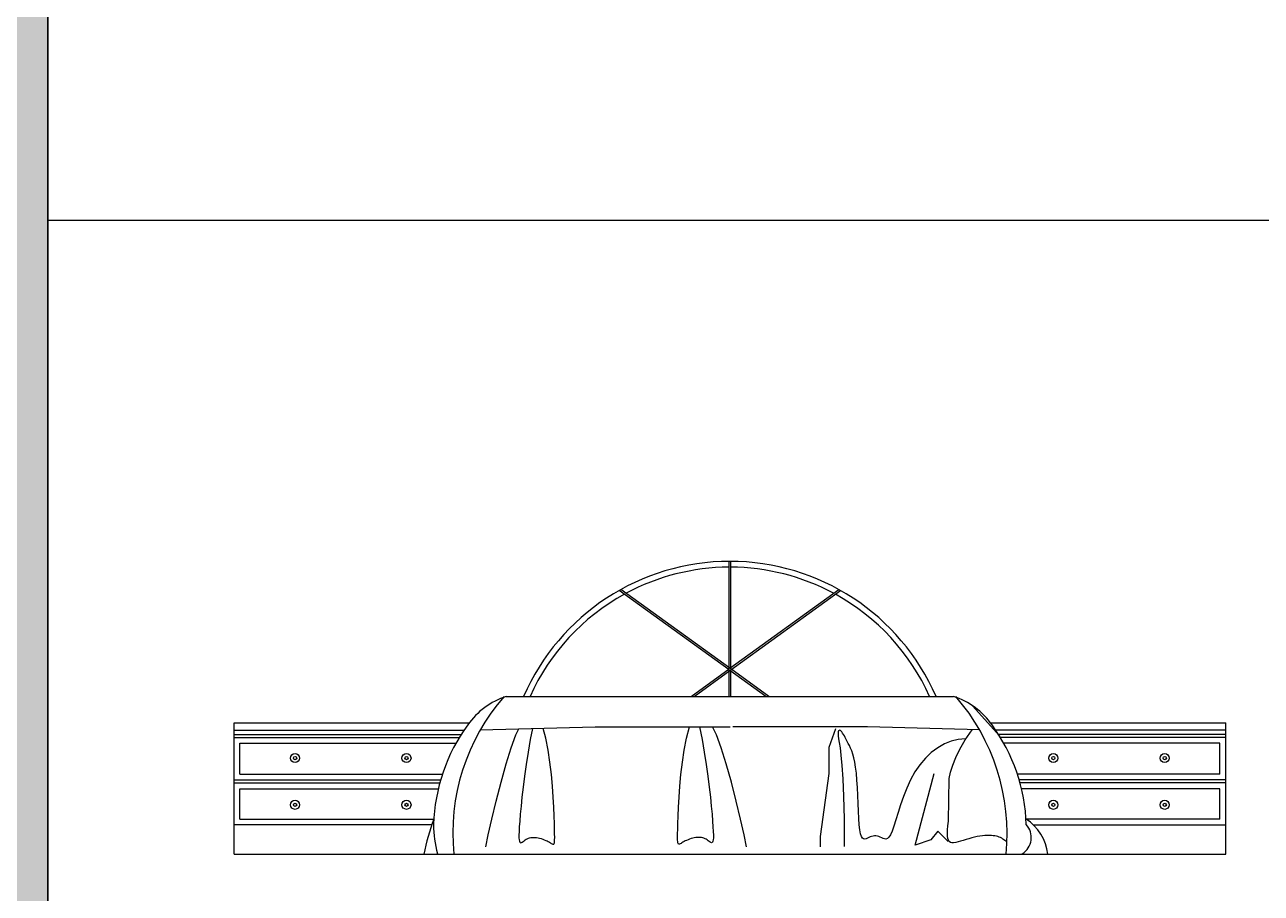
# Model space of a CAD drawing. Header units: millimetres. Extents: x 6388 to 59789, y -18725 to 8137.
# Drawn here: x 10038 to 14278, y 1301 to 4280 of the extents above; entities that cross this region are included whole.
import ezdxf

# ---------------------------------------------------------------- set-up
doc = ezdxf.new("R2010")
doc.units = ezdxf.units.MM
doc.layers.add('www.cad-blocks.net', color=7, linetype='Continuous')

# ---------------------------------------------------------------- blocks, each defined once
blk = doc.blocks.new('A$C19226267')
for p, q in [((1697, 635), (1697, 1004)), ((1703, 635), (1703, 1004)), ((1697, 631.9), (1320.4, 904.3)), ((1700, 637.2), (1326.2, 907.5)), ((1700, 637.2), (2073.6, 907.4)), ((1703, 631.9), (2079.4, 904.1)), ((1566.8, 540.9), (1697, 635)), ((1577.1, 540.9), (1700, 629.8)), ((1697, 540.9), (1697, 631.9)), ((1822.9, 540.9), (1700, 629.8)), ((1833.2, 540.9), (1703, 635)), ((1703, 540.9), (1703, 631.9)), ((933.2, 540.9), (2466.8, 540.9)), ((2531.8, 509), (2625, 404.5)), ((0, 450), (806.1, 450)), ((0, 0), (0, 450)), ((0, 425), (788.3, 425)), ((843.8, 425.8), (1237.7, 435.9)), ((965.5, 409), (975.7, 429.1)), ((1022.8, 430.4), (1015.3, 392.6)), ((1068.5, 397.8), (1059.9, 431.3)), ((1237.7, 435.9), (1700.5, 436.8)), ((1551.4, 397.8), (1561.5, 436.8)), ((1595.9, 436.7), (1604.6, 392.6)), ((1654.5, 409), (1640.5, 436.6)), ((2172.3, 435.9), (1709.5, 436.8)), ((2062.4, 429.3), (2038.7, 365.7)), ((2074.3, 424.4), (2072.7, 422.5)), ((2076.3, 424.7), (2074.3, 424.4)), ((2078.7, 423.8), (2076.3, 424.7)), ((2556.1, 426), (2172.3, 435.9)), ((2507.1, 392), (2530.9, 426.7)), ((2593.9, 450), (3400, 450)), ((3400, 425), (2611.7, 425)), ((3400, 0), (3400, 450)), ((0, 410), (778.5, 410)), ((0, 400), (772.3, 400)), ((949.5, 364.9), (965.5, 409)), ((1015.3, 392.6), (1007.7, 349.3)), ((1076.6, 356.8), (1068.5, 397.8)), ((1543.4, 356.8), (1551.4, 397.8)), ((1604.6, 392.6), (1612.2, 349.3)), ((1670.5, 364.9), (1654.5, 409)), ((2071.7, 418.9), (2071.3, 413.3)), ((2071.3, 413.3), (2071.6, 405.6)), ((2071.6, 405.6), (2072.8, 395.4)), ((2072.7, 422.5), (2071.7, 418.9)), ((2072.8, 395.4), (2074.9, 382.3)), ((2074.9, 382.3), (2077.7, 364.2)), ((2081.2, 421.7), (2078.7, 423.8)), ((2083.8, 418.8), (2081.2, 421.7)), ((2086.6, 415.1), (2083.8, 418.8)), ((2089.5, 410.7), (2086.6, 415.1)), ((2092.5, 405.5), (2089.5, 410.7)), ((2095.6, 399.8), (2092.5, 405.5)), ((2098.9, 393.5), (2095.6, 399.8)), ((2102.3, 386.7), (2098.9, 393.5)), ((2105.9, 379.5), (2102.3, 386.7)), ((2459, 387.3), (2435.3, 377.6)), ((2483.2, 393.3), (2459, 387.3)), ((2507.8, 395.3), (2483.2, 393.3)), ((2488.4, 360.1), (2507.1, 392)), ((3400, 410), (2621.5, 410)), ((3400, 400), (2627.7, 400)), ((20, 380), (760.6, 380)), ((20, 274.2), (20, 380)), ((932.4, 309.1), (949.5, 364.9)), ((1007.7, 349.3), (1001.1, 307.5)), ((1082.9, 315.1), (1076.6, 356.8)), ((1537, 315.1), (1543.4, 356.8)), ((1612.2, 349.3), (1618.8, 307.5)), ((1687.6, 309.1), (1670.5, 364.9)), ((2038.7, 365.7), (2038.7, 276.8)), ((2077.7, 364.2), (2080.9, 339)), ((2109.7, 371.9), (2105.9, 379.5)), ((2113.6, 363.5), (2109.7, 371.9)), ((2117.5, 354), (2113.6, 363.5)), ((2121.3, 343), (2117.5, 354)), ((2124.9, 330.3), (2121.3, 343)), ((2390.6, 348.1), (2370.2, 328.7)), ((2412.4, 364.5), (2390.6, 348.1)), ((2435.3, 377.6), (2412.4, 364.5)), ((2474.3, 331), (2488.4, 360.1)), ((3380, 380), (2639.4, 380)), ((3380, 274.2), (3380, 380)), ((915.1, 246.5), (932.4, 309.1)), ((1001.1, 307.5), (995.6, 267.6)), ((1087.7, 273.5), (1082.9, 315.1)), ((1532.2, 273.5), (1537, 315.1)), ((1618.8, 307.5), (1624.4, 267.6)), ((1704.9, 246.5), (1687.6, 309.1)), ((2080.9, 339), (2084.1, 304.4)), ((2084.1, 304.4), (2087.2, 258)), ((2128.2, 315.3), (2124.9, 330.3)), ((2131.1, 297.8), (2128.2, 315.3)), ((2133.6, 277.3), (2131.1, 297.8)), ((2351.3, 306.5), (2334.4, 281.8)), ((2370.2, 328.7), (2351.3, 306.5)), ((2456.8, 280.8), (2463.9, 304.5)), ((2463.9, 304.5), (2474.3, 331)), ((20, 274.2), (714.2, 274.2)), ((995.6, 267.6), (990.9, 230)), ((1091.3, 233.3), (1087.7, 273.5)), ((1528.6, 233.3), (1532.2, 273.5)), ((1624.4, 267.6), (1629.1, 230)), ((2038.7, 276.8), (2009, 60.6)), ((2087.2, 258), (2089.7, 197.6)), ((2135.6, 253.8), (2133.6, 277.3)), ((2319.4, 254.8), (2306.4, 226.5)), ((2334.4, 281.8), (2319.4, 254.8)), ((2335.3, 31), (2400.6, 276.8)), ((2449.2, 113.5), (2452.1, 259.5)), ((2452.1, 259.5), (2456.8, 280.8)), ((3380, 274.2), (2685.8, 274.2)), ((0, 254.2), (708, 254.2)), ((0, 244.2), (705.1, 244.2)), ((20, 224.2), (700, 224.2)), ((20, 120), (20, 224.2)), ((898.5, 181.9), (915.1, 246.5)), ((990.9, 230), (987, 195.3)), ((1093.9, 195.3), (1091.3, 233.3)), ((1526, 195.3), (1528.6, 233.3)), ((1629.1, 230), (1632.9, 195.3)), ((1721.4, 181.9), (1704.9, 246.5)), ((2137.1, 228), (2135.6, 253.8)), ((2138.4, 201), (2137.1, 228)), ((2306.4, 226.5), (2295.1, 197.7)), ((3400, 254.2), (2692, 254.2)), ((3400, 244.2), (2694.9, 244.2)), ((3380, 224.2), (2700, 224.2)), ((3380, 120), (3380, 224.2)), ((883.7, 120.2), (898.5, 181.9)), ((987, 195.3), (983.8, 163.9)), ((1095.7, 160.7), (1093.9, 195.3)), ((1524.2, 160.7), (1526, 195.3)), ((1632.9, 195.3), (1636.1, 163.9)), ((1736.3, 120.2), (1721.4, 181.9)), ((2089.7, 197.6), (2091.4, 120.8)), ((2139.5, 173.8), (2138.4, 201)), ((2140.7, 147.3), (2139.5, 173.8)), ((2295.1, 197.7), (2285.3, 169.4)), ((981.3, 136.4), (979.4, 113.1)), ((983.8, 163.9), (981.3, 136.4)), ((1097, 130.5), (1095.7, 160.7)), ((1098, 105.4), (1097, 130.5)), ((1521.9, 105.4), (1522.9, 130.5)), ((1522.9, 130.5), (1524.2, 160.7)), ((1636.1, 163.9), (1638.6, 136.4)), ((1638.6, 136.4), (1640.6, 113.1)), ((2142, 122.6), (2140.7, 147.3)), ((2276.7, 142.4), (2269.1, 117.7)), ((2285.3, 169.4), (2276.7, 142.4)), ((677.6, 100), (0, 100)), ((20, 120), (684.6, 120)), ((871.4, 66.3), (883.7, 120.2)), ((977.9, 93.7), (977, 77.9)), ((979.4, 113.1), (977.9, 93.7)), ((1098.7, 85.3), (1098, 105.4)), ((1099.1, 69.4), (1098.7, 85.3)), ((1520.8, 69.4), (1521.3, 85.3)), ((1521.3, 85.3), (1521.9, 105.4)), ((1640.6, 113.1), (1642, 93.7)), ((1642, 93.7), (1642.9, 77.9)), ((1748.5, 66.3), (1736.3, 120.2)), ((2091.4, 120.8), (2092.1, 25.6)), ((2143.5, 100.8), (2142, 122.6)), ((2145.5, 82.8), (2143.5, 100.8)), ((2262.4, 96.2), (2256.2, 78.9)), ((2269.1, 117.7), (2262.4, 96.2)), ((2446.6, 83.1), (2447.6, 97.2)), ((2447.6, 97.2), (2449.2, 113.5)), ((3380, 120), (2715.4, 120)), ((2740.7, 100), (3400, 100)), ((862.6, 25.1), (871.4, 66.3)), ((977, 77.9), (976.6, 65.4)), ((976.6, 65.4), (976.7, 55.8)), ((976.7, 55.8), (977.1, 48.8)), ((977.1, 48.8), (978, 43.9)), ((978, 43.9), (979.3, 40.9)), ((988, 41.4), (990.9, 43.5)), ((990.9, 43.5), (994.1, 45.9)), ((994.1, 45.9), (997.5, 48.4)), ((997.5, 48.4), (1001.1, 50.7)), ((1001.1, 50.7), (1004.9, 52.8)), ((1004.9, 52.8), (1008.9, 54.5)), ((1008.9, 54.5), (1013, 55.7)), ((1013, 55.7), (1017.4, 56.7)), ((1017.4, 56.7), (1021.9, 57.2)), ((1021.9, 57.2), (1026.7, 57.4)), ((1026.7, 57.4), (1031.6, 57.2)), ((1031.6, 57.2), (1036.7, 56.7)), ((1036.7, 56.7), (1042, 55.8)), ((1042, 55.8), (1047.3, 54.5)), ((1047.3, 54.5), (1052.7, 53)), ((1052.7, 53), (1058.1, 51.2)), ((1058.1, 51.2), (1063.3, 49.3)), ((1063.3, 49.3), (1068.3, 47.2)), ((1068.3, 47.2), (1072.9, 45.1)), ((1072.9, 45.1), (1077.2, 42.8)), ((1077.2, 42.8), (1081.1, 40.6)), ((1098, 38.4), (1098.7, 42.4)), ((1098.7, 42.4), (1099.1, 48.6)), ((1099.2, 57.4), (1099.1, 69.4)), ((1099.1, 48.6), (1099.2, 57.4)), ((1520.7, 57.4), (1520.8, 69.4)), ((1520.8, 48.6), (1520.7, 57.4)), ((1521.3, 42.4), (1520.8, 48.6)), ((1521.9, 38.4), (1521.3, 42.4)), ((1542.7, 42.8), (1538.8, 40.6)), ((1547, 45.1), (1542.7, 42.8)), ((1551.7, 47.2), (1547, 45.1)), ((1556.7, 49.3), (1551.7, 47.2)), ((1561.9, 51.2), (1556.7, 49.3)), ((1567.2, 53), (1561.9, 51.2)), ((1572.6, 54.5), (1567.2, 53)), ((1578, 55.8), (1572.6, 54.5)), ((1583.2, 56.7), (1578, 55.8)), ((1588.3, 57.2), (1583.2, 56.7)), ((1593.3, 57.4), (1588.3, 57.2)), ((1598, 57.2), (1593.3, 57.4)), ((1602.5, 56.7), (1598, 57.2)), ((1606.9, 55.7), (1602.5, 56.7)), ((1611.1, 54.5), (1606.9, 55.7)), ((1615, 52.8), (1611.1, 54.5)), ((1618.8, 50.7), (1615, 52.8)), ((1622.5, 48.4), (1618.8, 50.7)), ((1625.9, 45.9), (1622.5, 48.4)), ((1629, 43.5), (1625.9, 45.9)), ((1631.9, 41.4), (1629, 43.5)), ((1641.9, 43.9), (1640.6, 40.9)), ((1642.8, 48.8), (1641.9, 43.9)), ((1643.3, 55.8), (1642.8, 48.8)), ((1642.9, 77.9), (1643.3, 65.4)), ((1643.3, 65.4), (1643.3, 55.8)), ((1757.3, 25.1), (1748.5, 66.3)), ((2009, 60.6), (2009, 25.1)), ((2148, 69.4), (2145.5, 82.8)), ((2151, 60.2), (2148, 69.4)), ((2154.4, 54.5), (2151, 60.2)), ((2158.2, 51.8), (2154.4, 54.5)), ((2162.4, 51.3), (2158.2, 51.8)), ((2166.8, 52.4), (2162.4, 51.3)), ((2171.4, 54.4), (2166.8, 52.4)), ((2176.1, 56.7), (2171.4, 54.4)), ((2181, 58.7), (2176.1, 56.7)), ((2185.9, 60.3), (2181, 58.7)), ((2190.9, 61.5), (2185.9, 60.3)), ((2195.9, 62.1), (2190.9, 61.5)), ((2200.9, 62.2), (2195.9, 62.1)), ((2205.9, 61.7), (2200.9, 62.2)), ((2210.8, 60.5), (2205.9, 61.7)), ((2215.7, 58.6), (2210.8, 60.5)), ((2220.5, 56.2), (2215.7, 58.6)), ((2225.2, 53.7), (2220.5, 56.2)), ((2230, 51.9), (2225.2, 53.7)), ((2234.9, 51.5), (2230, 51.9)), ((2239.8, 53.3), (2234.9, 51.5)), ((2245, 58), (2239.8, 53.3)), ((2250.5, 66.3), (2245, 58)), ((2256.2, 78.9), (2250.5, 66.3)), ((2388.7, 48.8), (2335.3, 31)), ((2412.5, 78.4), (2388.7, 48.8)), ((2448.1, 42.8), (2412.5, 78.4)), ((2446.1, 71.3), (2446.6, 83.1)), ((2446.4, 61.5), (2446.1, 71.3)), ((2447.4, 53.6), (2446.4, 61.5)), ((2449.3, 47.5), (2447.4, 53.6)), ((2452.1, 43.1), (2449.3, 47.5)), ((2456, 40.3), (2452.1, 43.1)), ((2491, 44), (2482.3, 41.5)), ((2500.2, 46.8), (2491, 44)), ((2509.7, 49.9), (2500.2, 46.8)), ((2519.5, 52.9), (2509.7, 49.9)), ((2529.2, 55.7), (2519.5, 52.9)), ((2538.7, 58.1), (2529.2, 55.7)), ((2548, 60), (2538.7, 58.1)), ((2557, 61.5), (2548, 60)), ((2565.8, 62.6), (2557, 61.5)), ((2574.1, 63.3), (2565.8, 62.6)), ((2582, 63.7), (2574.1, 63.3)), ((2589.5, 63.8), (2582, 63.7)), ((2596.4, 63.6), (2589.5, 63.8)), ((2602.8, 63.1), (2596.4, 63.6)), ((2608.7, 62.3), (2602.8, 63.1)), ((2614.1, 61.2), (2608.7, 62.3)), ((2619.2, 59.9), (2614.1, 61.2)), ((2623.8, 58.3), (2619.2, 59.9)), ((2628.1, 56.4), (2623.8, 58.3)), ((2632.2, 54.2), (2628.1, 56.4)), ((2636, 51.7), (2632.2, 54.2)), ((2639.6, 49.1), (2636, 51.7)), ((2643, 46.4), (2639.6, 49.1)), ((2646.2, 44.2), (2643, 46.4)), ((2649.2, 42.7), (2646.2, 44.2)), ((2649.8, 42.6), (2649.2, 42.7)), ((979.3, 40.9), (981, 39.3)), ((981, 39.3), (983, 39.1)), ((983, 39.1), (985.3, 39.8)), ((985.3, 39.8), (988, 41.4)), ((1081.1, 40.6), (1084.5, 38.6)), ((1084.5, 38.6), (1087.5, 36.7)), ((1087.5, 36.7), (1090.1, 35.3)), ((1090.1, 35.3), (1092.3, 34.4)), ((1092.3, 34.4), (1094.2, 34.1)), ((1094.2, 34.1), (1095.8, 34.6)), ((1095.8, 34.6), (1097, 35.9)), ((1097, 35.9), (1098, 38.4)), ((1522.9, 35.9), (1521.9, 38.4)), ((1524.2, 34.6), (1522.9, 35.9)), ((1525.7, 34.1), (1524.2, 34.6)), ((1527.6, 34.4), (1525.7, 34.1)), ((1529.8, 35.3), (1527.6, 34.4)), ((1532.4, 36.7), (1529.8, 35.3)), ((1535.4, 38.6), (1532.4, 36.7)), ((1538.8, 40.6), (1535.4, 38.6)), ((1634.6, 39.8), (1631.9, 41.4)), ((1636.9, 39.1), (1634.6, 39.8)), ((1638.9, 39.3), (1636.9, 39.1)), ((1640.6, 40.9), (1638.9, 39.3)), ((2460.9, 38.9), (2456, 40.3)), ((2467.1, 38.8), (2460.9, 38.9)), ((2474.2, 39.7), (2467.1, 38.8)), ((2482.3, 41.5), (2474.2, 39.7)), ((0, 0), (3400, 0))]:
    blk.add_line(p, q)
for centre, radius in [((209, 329.2), 15.5), ((591, 329.2), 15.5), ((2809, 329.2), 15.5), ((3191, 329.2), 15.5), ((209, 329.2), 5.48), ((591, 329.2), 5.48), ((2809, 329.2), 5.48), ((3191, 329.2), 5.48), ((209, 169), 15.5), ((209, 169), 5.48), ((591, 169), 15.5), ((591, 169), 5.48), ((2809, 169), 15.5), ((2809, 169), 5.48), ((3191, 169), 15.5), ((3191, 169), 5.48)]:
    blk.add_circle(centre, radius)
for centre, radius, start, end in [((1699.8, 232.8), 771.2, 23.5435, 156.4565), ((1699.8, 232.8), 751.2, 90.2131, 118.2556), ((1699.8, 232.8), 751.2, 61.724, 89.7555), ((1699.8, 232.8), 751.2, 118.7631, 155.7902), ((1699.8, 232.8), 751.2, 24.2098, 61.2166), ((1465.2, 71), 715.5, 138.9571, 185.6965), ((1013.8, 293.8), 259.9, 108.0719, 144.9304), ((2386.2, 293.8), 259.9, 35.0696, 71.9281), ((1934.8, 71), 715.5, 354.3035, 41.0429), ((1293.4, 83), 609.9, 143.8114, 178.3037), ((2106.6, 83), 609.9, 1.6963, 36.1886), ((1621.5, -214.9), 995, 160.3335, 167.529), ((1084, 105), 400.4, 180.5747, 195.0245), ((2668.2, 56.8), 65.3, 301.7987, 42.6021), ((2627.2, -17.6), 163.4, 6.1737, 57.3276)]:
    blk.add_arc(centre, radius, start, end)
blk = doc.blocks.new('FORMAT')
at = {"true_color": 0x444444}
blk.add_hatch(color=250, dxfattribs=at).paths.add_polyline_path([(10116.5, 8137.1), (6387.5, 8137.1), (6387.5, -18724.9), (10116.5, -18724.9)])
at = {"color": 155, "true_color": 0x546d8e}
for p, q in [((10116.5, -18724.9), (10116.5, 8137.1)), ((10116.5, 3609.9), (59789.4, 3609.9))]:
    blk.add_line(p, q, dxfattribs=at)
blk.add_line((10116.5, 8137.1), (10116.5, -18724.9))
at = {"color": 250, "true_color": 0x444444}
blk.add_line((10116.5, 8137.1), (10116.5, -18724.9), dxfattribs=at)

msp = doc.modelspace()

# ---------------------------------------------------------------- block references
msp.add_blockref('A$C19226267', (10755.6, 1435.7))
at = {"layer": 'www.cad-blocks.net'}
msp.add_blockref('FORMAT', (0, 0), dxfattribs=at)

doc.saveas('drawing.dxf')
